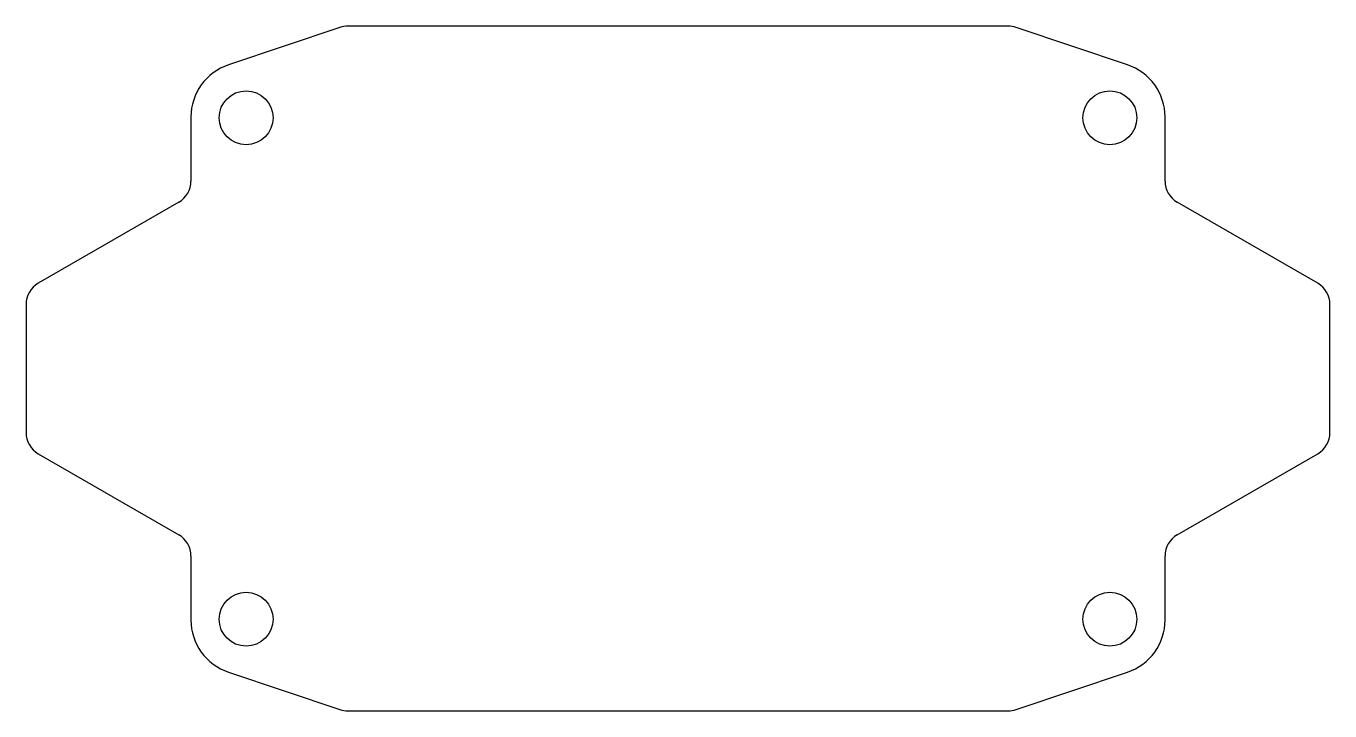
# Model space of a CAD drawing. Header units: millimetres. Extents: x -26.6 to 26.6, y -14 to 14.
import ezdxf

# ---------------------------------------------------------------- set-up
doc = ezdxf.new("R2010")
doc.units = ezdxf.units.MM

msp = doc.modelspace()

# ---------------------------------------------------------------- linework, layer by layer
at = {"color": 7, "linetype": 'Continuous', "lineweight": 25}
for p, q in [((-13.819, 13.948), (-18.371, 12.416)), ((13.5, 14), (-13.5, 14)), ((18.371, 12.416), (13.819, 13.948)), ((-19.904, 10.284), (-19.904, 7.664)), ((19.904, 7.664), (19.904, 10.284)), ((-20.404, 6.798), (-26.143, 3.485)), ((26.143, 3.485), (20.404, 6.798)), ((-26.643, 2.619), (-26.643, -2.619)), ((26.643, -2.619), (26.643, 2.619)), ((-26.143, -3.485), (-20.404, -6.798)), ((20.404, -6.798), (26.143, -3.485)), ((-19.904, -7.664), (-19.904, -10.284)), ((19.904, -10.284), (19.904, -7.664)), ((-18.371, -12.416), (-13.819, -13.948)), ((13.819, -13.948), (18.371, -12.416)), ((-13.5, -14), (13.5, -14))]:
    msp.add_line(p, q, dxfattribs=at)
for centre in [(-17.65, 10.25), (17.65, 10.25), (-17.65, -10.25), (17.65, -10.25)]:
    msp.add_circle(centre, 1.1, dxfattribs=at)
for centre, radius, start, end in [((-13.5, 13), 1, 90, 108.5946), ((13.5, 13), 1, 71.4054, 90), ((-17.654, 10.284), 2.25, 108.5946, 180), ((17.654, 10.284), 2.25, 0, 71.4054), ((-20.904, 7.664), 1, 300, 0), ((20.904, 7.664), 1, 180, 240), ((-25.643, 2.619), 1, 120, 180), ((25.643, 2.619), 1, 0, 60), ((-25.643, -2.619), 1, 180, 240), ((25.643, -2.619), 1, 300, 0), ((-20.904, -7.664), 1, 360, 60), ((20.904, -7.664), 1, 120, 180), ((-17.654, -10.284), 2.25, 180, 251.4054), ((17.654, -10.284), 2.25, 288.5946, 360), ((-13.5, -13), 1, 251.4054, 270), ((13.5, -13), 1, 270, 288.5946)]:
    msp.add_arc(centre, radius, start, end, dxfattribs=at)

doc.saveas('drawing.dxf')
